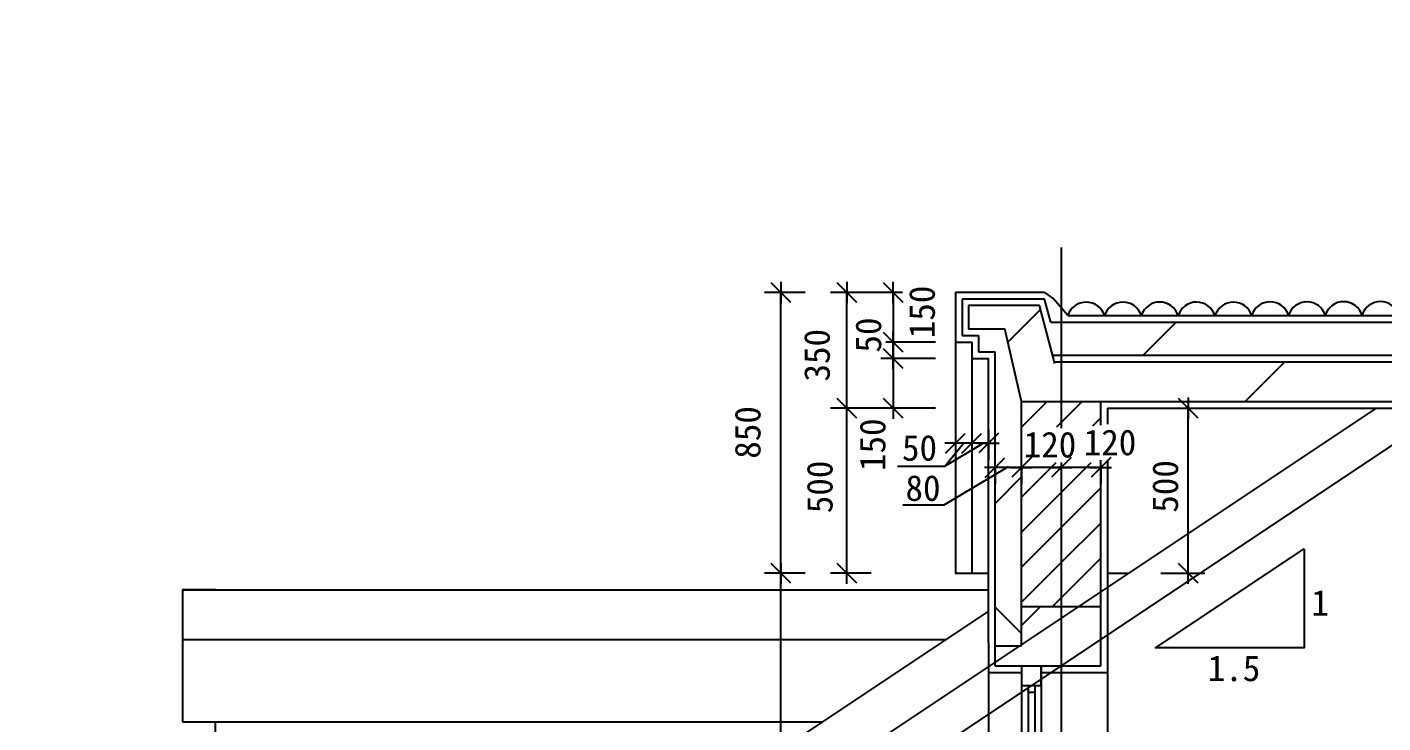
# Model space of a CAD drawing. Header units: metres. Extents: x 639 to 9791, y -512 to 5820.
# Drawn here: x 2616 to 6720, y 3535 to 5640 of the extents above; entities that cross this region are included whole.
import ezdxf

# ---------------------------------------------------------------- set-up
doc = ezdxf.new("R2010")
doc.units = ezdxf.units.M
for name, color, linetype in [('5', 7, 'Continuous'), ('PUB_DIM', 3, 'Continuous'), ('S_DOTE', 7, 'Continuous')]:
    doc.layers.add(name, color=color, linetype=linetype)
pattern_1 = [(45, (0, 0), (-449.013, 449.013), [])]

# ---------------------------------------------------------------- blocks, each defined once
blk = doc.blocks.new('_DIMX')
blk.add_line((160.47, 0), (-160.47, 0))
at = {"color": 5}
blk.add_lwpolyline([(-151.28, -151.28), (146.11, 146.11)], dxfattribs=at)

msp = doc.modelspace()

# ---------------------------------------------------------------- hatches: boundary and pattern name
h = msp.add_hatch()
h.set_pattern_fill('ANSI38', scale=300)
h.paths.add_polyline_path([(7443.95, 5007.7), (8224, 5267.71), (8192.48, 5362.62), (7399.62, 5098.33), (6873.34, 4747.48), (5746.01, 4747.48), (5746.01, 4647.48), (6903.62, 4647.48)])
h.paths.add_polyline_path([(8940.79, 5506.65), (9026.01, 5535.05), (9791.26, 5279.97), (9791.26, 5385.38), (9026.01, 5640.46), (8221.99, 5372.46), (8251.8, 5276.98)])
h.paths.add_polyline_path([(8221.99, 5372.46), (8192.48, 5362.62), (8224, 5267.71), (8251.8, 5276.98)])
h = msp.add_hatch()
h.set_pattern_fill('ANSI31', scale=1000)
h.paths.add_polyline_path([(7506.01, 4880.81), (8268.12, 5134.85), (8230.3, 5248.73), (7452.82, 4989.57), (6909.68, 4627.48), (5746.01, 4627.48), (5746.01, 4507.48), (6946.01, 4507.48)])
h.paths.add_polyline_path([(5746.01, 4627.48), (5725.33, 4627.48), (5680.59, 4797.48), (5466.01, 4797.48), (5466.01, 4727.48), (5516.01, 4727.48), (5575.44, 4727.48), (5626.01, 4507.48), (5746.01, 4507.48)])
h.paths.add_polyline_path([(9026.01, 5387.48), (9791.26, 5132.4), (9791.26, 5258.89), (9026.01, 5513.97), (8257.76, 5257.89), (8293.52, 5143.32)])
h.paths.add_polyline_path([(8257.76, 5257.89), (8230.3, 5248.73), (8268.12, 5134.85), (8293.52, 5143.32)])
h = msp.add_hatch()
h.set_pattern_fill('AN33C', scale=200)
h.set_pattern_definition(pattern_1)
h.paths.add_polyline_path([(7506.01, 4880.81), (8268.12, 5134.85), (8230.3, 5248.73), (7452.82, 4989.57), (6909.68, 4627.48), (5746.01, 4627.48), (5746.01, 4507.48), (6946.01, 4507.48)])
h.paths.add_polyline_path([(5746.01, 4627.48), (5725.33, 4627.48), (5680.59, 4797.48), (5466.01, 4797.48), (5466.01, 4727.48), (5516.01, 4727.48), (5575.44, 4727.48), (5626.01, 4507.48), (5746.01, 4507.48)])
h.paths.add_polyline_path([(9026.01, 5387.48), (9791.26, 5132.4), (9791.26, 5258.89), (9026.01, 5513.97), (8257.76, 5257.89), (8293.52, 5143.32)])
h.paths.add_polyline_path([(8257.76, 5257.89), (8230.3, 5248.73), (8268.12, 5134.85), (8293.52, 5143.32)])
h = msp.add_hatch()
h.set_pattern_fill('ANSI38', scale=300)
h.paths.add_polyline_path([(5546.01, 3767.77), (5626.01, 3767.77), (5626.01, 4507.48), (5575.44, 4707.48), (5496.01, 4707.48), (5496.01, 4657.48), (5546.01, 4657.48)])
h = msp.add_hatch()
h.set_pattern_fill('ANSI31', scale=1000)
h.paths.add_polyline_path([(5746.01, 3707.77), (5746.45, 3707.77), (5866.01, 3787.48), (5866.01, 3887.48), (5799.68, 3887.48), (5746.01, 3851.7)])
h.paths.add_polyline_path([(5746.01, 3851.7), (5626.01, 3771.7), (5626.01, 3767.77), (5620.12, 3767.77), (5546.01, 3718.36), (5546.01, 3707.77), (5746.01, 3707.77)])
h.paths.add_polyline_path([(5746.01, 3851.7), (5746.01, 3887.48), (5626.01, 3887.48), (5626.01, 3771.7)])
h.paths.add_polyline_path([(5746.45, 3707.77), (5866.01, 3707.77), (5866.01, 3787.48)])
h.paths.add_polyline_path([(5799.68, 3887.48), (5746.01, 3887.48), (5746.01, 3851.7)])
h.paths.add_polyline_path([(5546.01, 3767.77), (5546.01, 3718.36), (5620.12, 3767.77)])
h = msp.add_hatch()
h.set_pattern_fill('AN33C', scale=200)
h.set_pattern_definition(pattern_1)
h.paths.add_polyline_path([(5866.01, 3707.77), (5866.01, 3787.48), (5746.45, 3707.77)])
h.paths.add_polyline_path([(5866.01, 3787.48), (5866.01, 3887.48), (5799.68, 3887.48), (5746.01, 3851.7), (5746.01, 3707.77), (5746.45, 3707.77)])
h.paths.add_polyline_path([(5746.01, 3851.7), (5626.01, 3771.7), (5626.01, 3767.77), (5620.12, 3767.77), (5546.01, 3718.36), (5546.01, 3707.77), (5746.01, 3707.77)])
h.paths.add_polyline_path([(5746.01, 3851.7), (5746.01, 3887.48), (5626.01, 3887.48), (5626.01, 3771.7)])

# ---------------------------------------------------------------- linework, layer by layer
for p, q in [((5696.01, 4817.48), (5446.01, 4817.48)), ((5446.01, 4817.48), (5446.01, 4707.48)), ((5714.43, 4747.48), (5696.01, 4817.48)), ((5680.59, 4797.48), (5466.01, 4797.48)), ((5466.01, 4797.48), (5466.01, 4727.48)), ((5726.66, 4622.39), (5680.59, 4797.48)), ((5466.01, 4727.48), (5516.01, 4727.48)), ((5516.01, 4727.48), (5516.01, 4727.48)), ((5516.01, 4727.48), (5575.44, 4727.48)), ((5626.01, 4507.48), (5575.44, 4727.48)), ((5714.43, 4747.48), (6873.34, 4747.48)), ((5446.01, 4707.48), (5496.01, 4707.48)), ((5446.01, 4707.48), (5496.01, 4707.48)), ((5496.01, 4707.48), (5496.01, 4657.48)), ((5496.01, 4657.48), (5546.01, 4657.48)), ((5546.01, 3707.77), (5546.01, 4657.48)), ((5720.06, 4647.48), (6903.62, 4647.48)), ((5725.33, 4627.48), (6909.68, 4627.48)), ((5626.01, 3767.77), (5626.01, 4507.48)), ((5626.01, 4507.48), (6946.01, 4507.48)), ((5626.01, 4430.06), (5703.42, 4507.48)), ((5746.01, 4443.99), (5809.49, 4507.48)), ((5866.01, 4436.14), (5866.01, 4507.48)), ((5886.01, 4487.48), (5886.01, 4439.22)), ((5733.01, 4431), (5746.01, 4443.99)), ((5842.12, 4434.04), (5866.01, 4457.93)), ((5393.76, 4311.55), (5451.3, 4382.39)), ((5393.76, 4311.55), (5506.8, 4379.31)), ((5250.91, 4311.55), (5393.76, 4311.55)), ((5392.06, 4195.17), (5586.24, 4310.94)), ((5626.01, 4217.93), (5730.78, 4322.7)), ((5746.01, 4231.86), (5836.84, 4322.7)), ((5866.01, 3707.77), (5866.01, 4329.66)), ((5866.01, 3707.77), (5866.01, 4325.27)), ((5886.01, 4331.38), (5886.01, 1667.48)), ((5626.01, 4111.86), (5746.01, 4231.86)), ((5746.01, 4125.8), (5866.01, 4245.8)), ((5266.79, 4195.17), (5392.06, 4195.17)), ((5626.01, 4005.8), (5746.01, 4125.8)), ((5746.01, 4019.73), (5866.01, 4139.73)), ((5746.01, 3913.66), (5866.01, 4033.66)), ((5626.01, 3899.73), (5746.01, 4019.73)), ((5626.01, 3767.77), (5626.01, 3957.48)), ((5719.82, 3887.48), (5746.01, 3913.66)), ((5626.01, 3887.48), (5866.01, 3887.48)), ((5626.01, 3767.77), (5626.01, 3887.48)), ((5526.01, 3776.77), (5526.01, 1727.48)), ((5546.01, 3767.77), (5626.01, 3767.77)), ((5546.01, 3707.77), (5866.01, 3707.77)), ((5546.01, 3707.77), (5866.01, 3707.77)), ((5626.01, 3707.77), (5626.01, 3647.77)), ((5626.01, 3707.77), (5626.01, 3647.77)), ((5666.01, 3710.47), (5666.01, 3710.47)), ((5666.01, 3710.47), (5666.01, 3710.47)), ((5686.01, 3707.77), (5686.01, 3647.77)), ((5686.01, 3647.77), (5686.01, 3707.77)), ((5626.01, 3647.77), (5626.01, 1747.48)), ((5626.01, 3647.77), (5686.01, 3647.77)), ((5626.01, 3647.77), (5686.01, 3647.77)), ((5646.01, 3647.77), (5646.01, 1747.48)), ((5646.01, 3627.77), (5666.01, 3627.77)), ((5666.01, 3647.77), (5666.01, 1747.48)), ((5686.01, 3647.77), (5686.01, 1747.48))]:
    msp.add_line(p, q)
for points in [[(5696.01, 4837.48), (5426.01, 4837.48), (5426.01, 4687.48), (5476.01, 4687.48), (5476.01, 4637.48), (5526.01, 4637.48)], [(5696.01, 4837.48), (5723.25, 4818.2)], [(5766.01, 4767.48), (5723.25, 4818.2)], [(5766.01, 4767.48), (6867.29, 4767.48)], [(5426.01, 4687.48), (5426.01, 3987.48), (5526.01, 3987.48)], [(5476.01, 4637.48), (5476.01, 3987.48)], [(5526.01, 3776.77), (5526.01, 4637.48)], [(6699.68, 4487.48), (2616.01, 1765.03)], [(6916.01, 4487.48), (2616.01, 1620.81)], [(5886.01, 4487.48), (7434.01, 4487.48)], [(5886.01, 3987.48), (5949.68, 3987.48)], [(3086.01, 3937.48), (3536.01, 3937.48)], [(3086.01, 3937.48), (3086.01, 3537.48)], [(3186.01, 3937.48), (3086.01, 3937.48), (3086.01, 3787.48), (3136.01, 3787.48)], [(3536.01, 3937.48), (5526.01, 3937.48)], [(5526.01, 3873.29), (2826.01, 2073.29)], [(3136.01, 3787.48), (5397.29, 3787.48)], [(5526.01, 3687.77), (5626.01, 3687.77)], [(5686.01, 3687.77), (5886.01, 3687.77)], [(3086.01, 3537.48), (5022.29, 3537.48)], [(3186.01, 2587.48), (3186.01, 3537.48)]]:
    msp.add_lwpolyline(points)
for points in [[(5877.51, 4767.3, 0.73), (5766.01, 4767.48, -0.54)], [(5988.89, 4767.51, 0.73), (5877.39, 4767.68, -0.54)], [(6100.28, 4767.71, 0.73), (5988.77, 4767.88, -0.54)], [(6211.78, 4767.53, 0.73), (6100.28, 4767.71, -0.54)], [(6323.29, 4767.36, 0.73), (6211.78, 4767.53, -0.54)], [(6434.42, 4768.31, 0.73), (6322.92, 4768.48, -0.54)], [(6545.92, 4768.14, 0.73), (6434.42, 4768.31, -0.54)], [(6657.18, 4768.71, 0.73), (6545.68, 4768.89, -0.54)], [(6768.57, 4768.91, 0.73), (6657.06, 4769.09, -0.54)]]:
    msp.add_lwpolyline(points, format="xyb")
at = {"layer": '5'}
msp.add_lwpolyline([(6481.78, 4061.98), (6481.78, 3761.98), (6031.78, 3761.98), (6481.78, 4061.98)], dxfattribs=at)
at = {"layer": 'PUB_DIM'}
for p, q in [((4971.25, 4837.48), (4847.75, 4837.48)), ((4897.75, 3987.68), (4897.75, 4837.28)), ((5171.25, 4837.48), (5047.75, 4837.48)), ((5097.75, 4487.68), (5097.75, 4837.28)), ((5265.73, 4837.47), (5165.56, 4837.47)), ((5237.77, 4837.67), (5237.77, 4837.87)), ((5237.77, 4837.47), (5237.77, 4687.47)), ((5366.01, 4687.47), (5215.33, 4687.47)), ((5366.01, 4687.47), (5217.52, 4687.47)), ((5237.77, 4687.67), (5237.77, 4687.87)), ((5237.77, 4687.47), (5237.77, 4637.47)), ((5237.77, 4687.27), (5237.77, 4687.07)), ((5237.77, 4637.67), (5237.77, 4637.87)), ((5366.01, 4637.47), (5200.47, 4637.47)), ((5366.01, 4637.47), (5203.64, 4637.47)), ((5237.77, 4637.47), (5237.77, 4487.48)), ((5237.77, 4637.27), (5237.77, 4637.07)), ((5171.25, 4487.48), (5047.75, 4487.48)), ((5171.25, 4487.48), (5047.75, 4487.48)), ((5097.75, 3987.68), (5097.75, 4487.28)), ((5366.01, 4487.48), (5165.56, 4487.48)), ((5237.77, 4487.28), (5237.77, 4487.08)), ((6048.36, 4487.48), (6180.94, 4487.48)), ((6130.94, 3987.68), (6130.94, 4487.28)), ((5426, 4421.68), (5426, 4331.21)), ((5476, 4421.68), (5476, 4331.21)), ((5476, 4421.68), (5476, 4331.21)), ((5526, 4421.68), (5526, 4331.21)), ((5425.8, 4381.21), (5425.6, 4381.21)), ((5476, 4381.21), (5426, 4381.21)), ((5475.8, 4381.21), (5475.6, 4381.21)), ((5526, 4381.21), (5476, 4381.21)), ((5476.2, 4381.21), (5476.4, 4381.21)), ((5526.2, 4381.21), (5526.4, 4381.21)), ((5545.8, 4307.7), (5545.6, 4307.7)), ((5626, 4307.7), (5546, 4307.7)), ((5546, 4304.12), (5546, 4257.7)), ((5625.8, 4307.7), (5625.6, 4307.7)), ((5746, 4307.7), (5626, 4307.7)), ((5626, 4304.12), (5626, 4257.7)), ((5626, 4304.12), (5626, 4257.7)), ((5626.2, 4307.7), (5626.4, 4307.7)), ((5745.8, 4307.7), (5745.6, 4307.7)), ((5866, 4307.7), (5746, 4307.7)), ((5746, 4304.12), (5746, 4257.7)), ((5746, 4304.12), (5746, 4257.7)), ((5746.2, 4307.7), (5746.4, 4307.7)), ((5866, 4304.12), (5866, 4257.7)), ((5866.2, 4307.7), (5866.4, 4307.7)), ((4971.25, 3987.48), (4847.75, 3987.48)), ((4971.25, 3987.48), (4847.75, 3987.48)), ((4897.75, 2258.34), (4897.75, 3987.28)), ((5171.25, 3987.48), (5047.75, 3987.48)), ((6048.36, 3987.48), (6180.94, 3987.48))]:
    msp.add_line(p, q, dxfattribs=at)
at = {"layer": 'S_DOTE'}
for p, q in [((5746.01, 4973.8), (5746.01, 4426.24)), ((5746.01, 4323.05), (5746.01, 1515.24))]:
    msp.add_line(p, q, dxfattribs=at)

# ---------------------------------------------------------------- block references
at = {"layer": 'PUB_DIM', "xscale": 0.2, "yscale": 0.2, "zscale": 0.2}
for p, rotation in [((4897.75, 4837.48), 90), ((5097.75, 4837.48), 90), ((5237.77, 4837.47), 270), ((5237.77, 4687.47), 270), ((5237.77, 4637.47), 270), ((5097.75, 4487.48), 270), ((5237.77, 4487.48), 90), ((6130.94, 4487.48), 90), ((5526, 4381.21), 180), ((5626, 4307.7), 180), ((5746, 4307.7), 180), ((5866, 4307.7), 180), ((4897.75, 3987.48), 270), ((4897.75, 3987.48), 90), ((5097.75, 3987.48), 270), ((6130.94, 3987.48), 270)]:
    msp.add_blockref('_DIMX', p, dxfattribs=dict(at, rotation=rotation))
for p in [(5426, 4381.21), (5476, 4381.21), (5546, 4307.7)]:
    msp.add_blockref('_DIMX', p, dxfattribs=at)

# ---------------------------------------------------------------- texts
for s, p in [('150', (5363.72, 4698.93)), ('350', (5045.79, 4567.85)), ('50', (5201.32, 4655.5)), ('850', (4835.98, 4334.28)), ('150', (5214.1, 4297.02)), ('500', (5054.11, 4169.31)), ('500', (6100.07, 4170.89))]:
    msp.add_text(s, height=78, rotation=90).set_placement(p)
for s, p in [('50', (5264.37, 4328.25)), ('120', (5632.71, 4338.05)), ('120', (5814.39, 4344.75)), ('80', (5274.88, 4206.63))]:
    msp.add_text(s, height=78).set_placement(p)
at = {"layer": 'PUB_DIM'}
for s, p in [('1', (6503.67, 3859.19)), ('1.5', (6189.83, 3661.19))]:
    msp.add_text(s, height=78, dxfattribs=at).set_placement(p)

doc.saveas('drawing.dxf')
